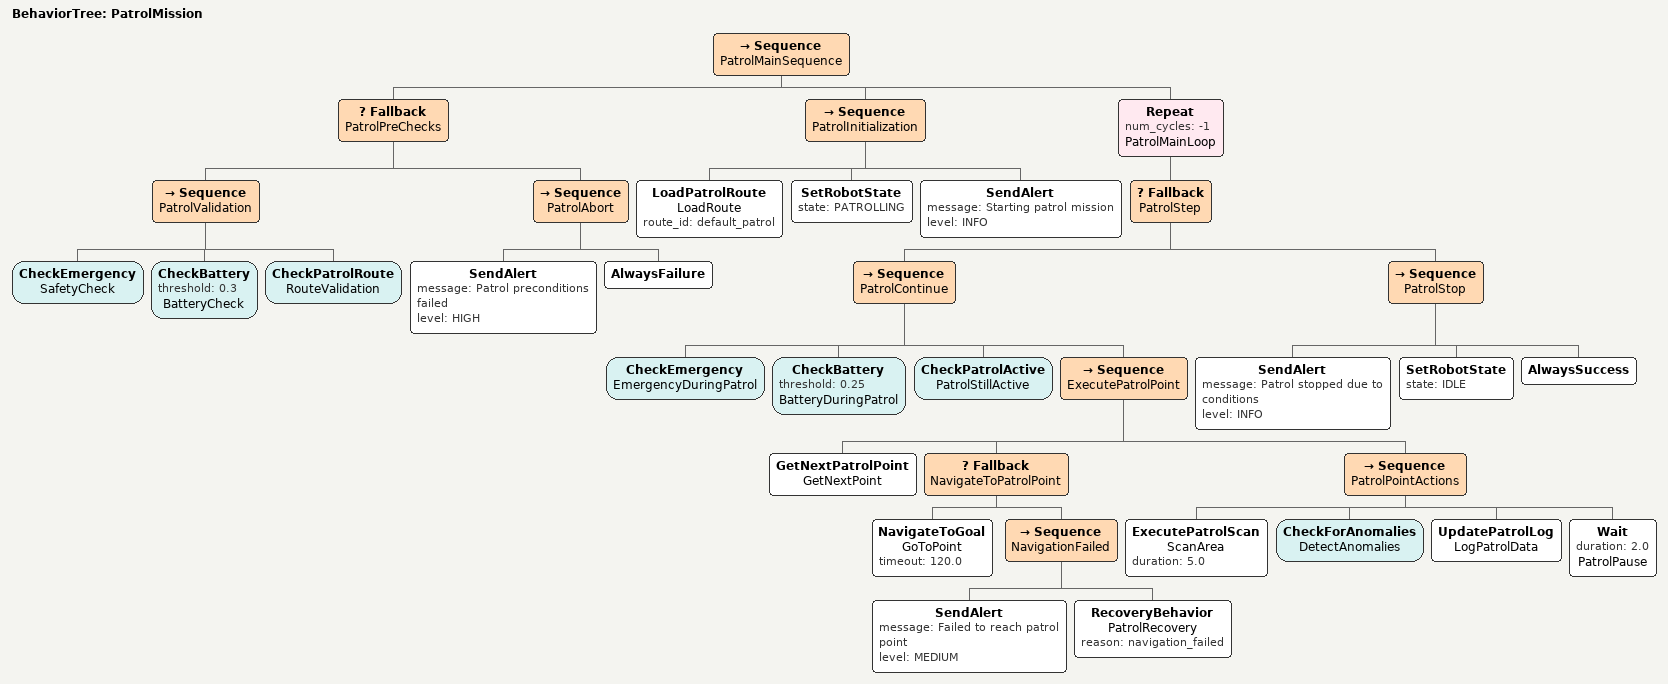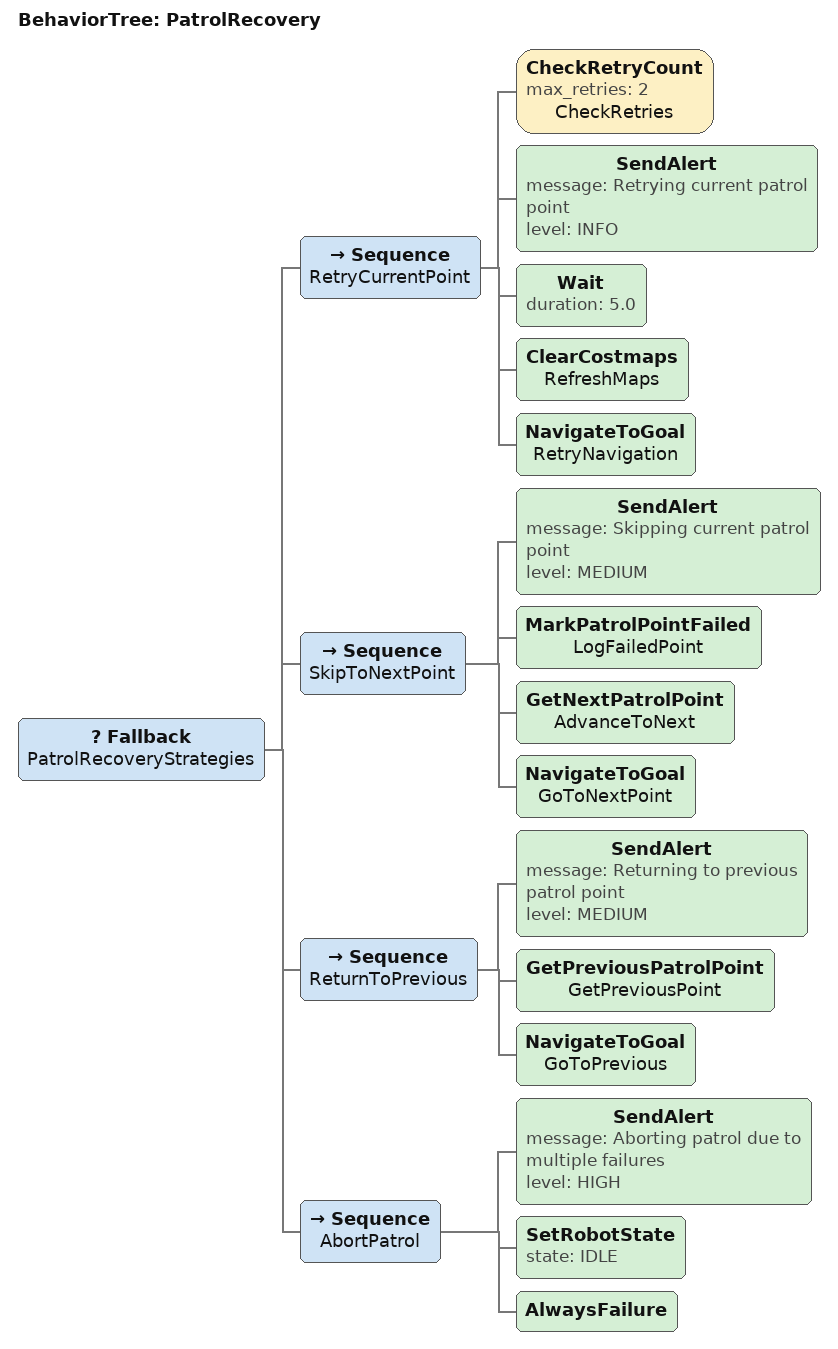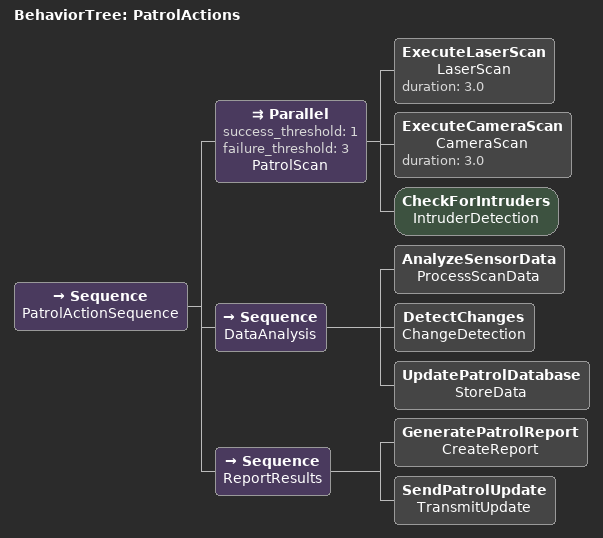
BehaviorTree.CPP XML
<?xml version="1.0"?>
<!--
Árbol de comportamientos específico para patrullaje
Implementa lógica de patrullaje autónomo con puntos de control
-->
<root main_tree_to_execute="PatrolMission">

    <BehaviorTree ID="PatrolMission">
        <Sequence name="PatrolMainSequence">

            <!-- Verificaciones iniciales -->
            <Fallback name="PatrolPreChecks">
                <Sequence name="PatrolValidation">
                    <CheckEmergency name="SafetyCheck" />
                    <CheckBattery threshold="0.3" name="BatteryCheck" />
                    <CheckPatrolRoute name="RouteValidation" />
                </Sequence>
                <Sequence name="PatrolAbort">
                    <SendAlert message="Patrol preconditions failed" level="HIGH" />
                    <AlwaysFailure />
                </Sequence>
            </Fallback>

            <!-- Inicialización del patrullaje -->
            <Sequence name="PatrolInitialization">
                <LoadPatrolRoute name="LoadRoute" route_id="default_patrol" />
                <SetRobotState state="PATROLLING" />
                <SendAlert message="Starting patrol mission" level="INFO" />
            </Sequence>

            <!-- Loop principal de patrullaje -->
            <Repeat num_cycles="-1" name="PatrolMainLoop">
                <Fallback name="PatrolStep">

                    <!-- Verificaciones durante patrullaje -->
                    <Sequence name="PatrolContinue">
                        <CheckEmergency name="EmergencyDuringPatrol" />
                        <CheckBattery threshold="0.25" name="BatteryDuringPatrol" />
                        <CheckPatrolActive name="PatrolStillActive" />

                        <!-- Ejecutar siguiente punto de patrullaje -->
                        <Sequence name="ExecutePatrolPoint">
                            <GetNextPatrolPoint name="GetNextPoint" />
                            <Fallback name="NavigateToPatrolPoint">
                                <NavigateToGoal name="GoToPoint" timeout="120.0" />
                                <Sequence name="NavigationFailed">
                                    <SendAlert message="Failed to reach patrol point" level="MEDIUM" />
                                    <RecoveryBehavior name="PatrolRecovery" reason="navigation_failed" />
                                </Sequence>
                            </Fallback>

                            <!-- Acciones en el punto de patrullaje -->
                            <Sequence name="PatrolPointActions">
                                <ExecutePatrolScan name="ScanArea" duration="5.0" />
                                <CheckForAnomalies name="DetectAnomalies" />
                                <UpdatePatrolLog name="LogPatrolData" />
                                <Wait duration="2.0" name="PatrolPause" />
                            </Sequence>
                        </Sequence>
                    </Sequence>

                    <!-- Manejar condiciones de parada -->
                    <Sequence name="PatrolStop">
                        <SendAlert message="Patrol stopped due to conditions" level="INFO" />
                        <SetRobotState state="IDLE" />
                        <AlwaysSuccess />
                    </Sequence>

                </Fallback>
            </Repeat>

        </Sequence>
    </BehaviorTree>

    <!-- Subárbol para recovery específico de patrullaje -->
    <BehaviorTree ID="PatrolRecovery">
        <Fallback name="PatrolRecoveryStrategies">

            <!-- Estrategia 1: Reintentar punto actual -->
            <Sequence name="RetryCurrentPoint">
                <CheckRetryCount max_retries="2" name="CheckRetries" />
                <SendAlert message="Retrying current patrol point" level="INFO" />
                <Wait duration="5.0" />
                <ClearCostmaps name="RefreshMaps" />
                <NavigateToGoal name="RetryNavigation" />
            </Sequence>

            <!-- Estrategia 2: Saltar al siguiente punto -->
            <Sequence name="SkipToNextPoint">
                <SendAlert message="Skipping current patrol point" level="MEDIUM" />
                <MarkPatrolPointFailed name="LogFailedPoint" />
                <GetNextPatrolPoint name="AdvanceToNext" />
                <NavigateToGoal name="GoToNextPoint" />
            </Sequence>

            <!-- Estrategia 3: Volver al punto anterior -->
            <Sequence name="ReturnToPrevious">
                <SendAlert message="Returning to previous patrol point" level="MEDIUM" />
                <GetPreviousPatrolPoint name="GetPreviousPoint" />
                <NavigateToGoal name="GoToPrevious" />
            </Sequence>

            <!-- Estrategia 4: Abortar patrullaje -->
            <Sequence name="AbortPatrol">
                <SendAlert message="Aborting patrol due to multiple failures" level="HIGH" />
                <SetRobotState state="IDLE" />
                <AlwaysFailure />
            </Sequence>

        </Fallback>
    </BehaviorTree>

    <!-- Subárbol para acciones específicas de patrullaje -->
    <BehaviorTree ID="PatrolActions">
        <Sequence name="PatrolActionSequence">

            <!-- Escaneo del área -->
            <Parallel success_threshold="1" failure_threshold="3" name="PatrolScan">
                <ExecuteLaserScan name="LaserScan" duration="3.0" />
                <ExecuteCameraScan name="CameraScan" duration="3.0" />
                <CheckForIntruders name="IntruderDetection" />
            </Parallel>

            <!-- Análisis de datos -->
            <Sequence name="DataAnalysis">
                <AnalyzeSensorData name="ProcessScanData" />
                <DetectChanges name="ChangeDetection" />
                <UpdatePatrolDatabase name="StoreData" />
            </Sequence>

            <!-- Reportar resultados -->
            <Sequence name="ReportResults">
                <GeneratePatrolReport name="CreateReport" />
                <SendPatrolUpdate name="TransmitUpdate" />
            </Sequence>

        </Sequence>
    </BehaviorTree>

</root>
